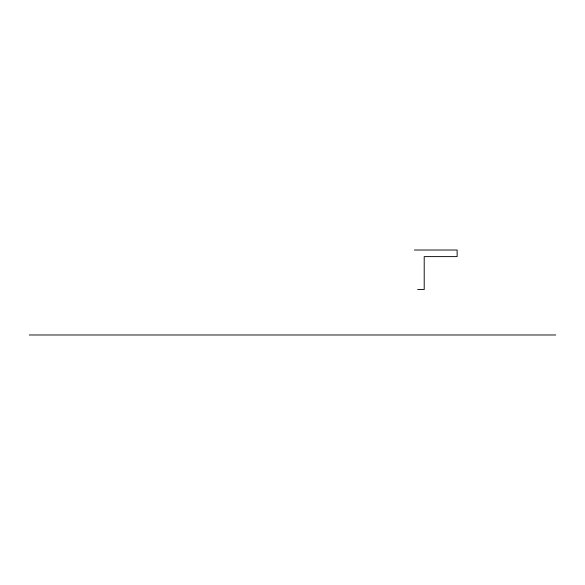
<?xml version="1.0" encoding="UTF-8"?>
<svg xmlns="http://www.w3.org/2000/svg" width="585" height="585" viewBox="0 0 585 585"><rect width="100%" height="100%" fill="white"/><g stroke="black" fill="none" stroke-linecap="round" stroke-linejoin="round"><path stroke-width="0.88" d="M414.326 250.022L457.134 250.022L457.134 256.61L424.205 256.61L424.205 289.538L417.617 289.538M29.25 334.978L555.75 334.978"/></g></svg>
